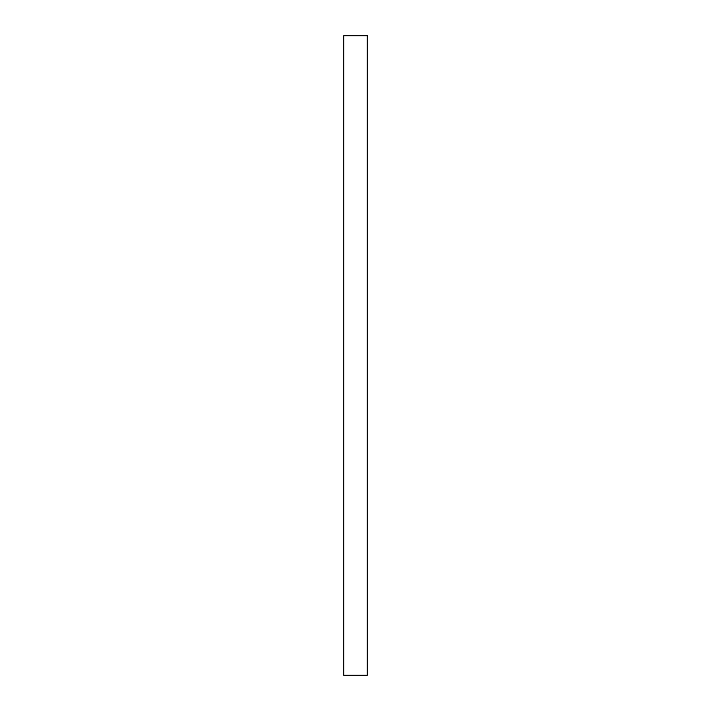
<?xml version="1.0" encoding="UTF-8"?>
<svg xmlns="http://www.w3.org/2000/svg" width="711" height="711" viewBox="0 0 711 711"><rect width="100%" height="100%" fill="white"/><g stroke="black" fill="none" stroke-linecap="round" stroke-linejoin="round"><path stroke-width="1.07" d="M367.445 35.55L343.555 35.55L343.555 675.45L367.445 675.45L367.445 35.55"/></g></svg>
